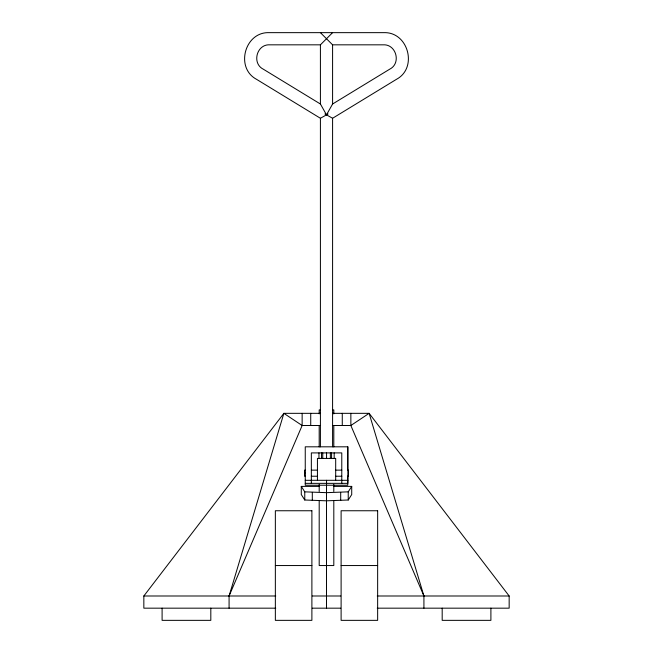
<?xml version="1.0" encoding="UTF-8"?>
<svg xmlns="http://www.w3.org/2000/svg" width="653" height="653" viewBox="0 0 653 653"><rect width="100%" height="100%" fill="white"/><g stroke="black" fill="none" stroke-linecap="round" stroke-linejoin="round"><path stroke-width="0.98" d="M229.081 608.172L229.081 595.993L283.875 413.333L320.582 413.333M229.081 595.993L302.143 425.511L302.143 413.333M320.411 32.65L332.589 44.828L383.18 44.828C396.298 43.988 401.448 63.439 389.645 69.218L332.589 104.007L326.5 114.846L320.411 104.007L263.355 69.218C251.552 63.439 256.702 43.988 269.82 44.828L320.411 44.828L332.589 32.65M319.439 486.395L301.278 486.395L301.278 494.558L304.763 500.002L326.5 500.818L348.237 500.002L348.237 491.84L351.722 486.395L333.561 486.395M348.237 500.002L351.722 494.558L351.722 486.395M275.762 608.172L143.84 608.172L143.84 595.993L283.875 413.333L302.143 425.511L320.582 425.511M332.589 446.815L332.589 118.266L396.542 79.274C417.969 67.798 408.264 31.817 383.98 32.65L269.02 32.65C244.736 31.817 235.031 67.798 256.458 79.274L320.411 118.266L320.411 446.815M320.411 118.266L328.075 113.965M301.278 486.395L304.763 491.84L326.5 492.664L348.237 491.84M320.174 409.921L319.195 409.921L319.195 413.92M332.826 409.921L333.805 409.921L333.805 413.92M332.418 413.333L369.125 413.333L509.16 595.993L509.16 608.172L377.238 608.172M332.418 425.511L350.857 425.511L369.125 413.333L423.919 595.993L423.919 608.172M305.253 470.136L304.641 470.136L304.641 476.225L305.253 476.225M311.318 470.136L317.391 470.136M335.732 470.136L341.797 470.136M347.869 470.136L348.482 470.136L348.482 476.225L347.869 476.225M304.641 473.18L305.253 473.18M311.318 476.225L317.391 476.225M335.732 476.225L341.797 476.225M305.253 480.306L347.869 480.306M305.253 483.351L347.869 483.351L347.869 446.815L305.253 446.815L305.253 485.22L347.747 485.22L347.747 476.127M275.354 565.547L311.889 565.547M341.111 565.547L377.646 565.547M143.84 595.993L275.762 595.993M312.289 595.993L340.711 595.993M377.238 595.993L509.16 595.993M312.289 608.172L340.711 608.172M324.925 113.965L332.589 118.266M423.919 595.993L350.857 425.511L350.857 413.333M490.901 608.172L490.901 620.35L442.187 620.35L442.187 608.172M347.747 446.815L347.747 470.095M342.27 413.333L342.27 425.511M341.78 483.351L341.78 452.904L311.342 452.904L311.342 483.351M340.695 492.378L340.695 500.533M335.691 480.306L335.691 458.422L317.431 458.422L317.431 480.306M334.173 452.904L334.173 458.422M333.805 425.919L333.805 446.913M333.805 484.363L333.805 491.472M333.805 500.606L333.805 565.547L319.195 565.547L319.195 500.606M332.589 44.828L332.589 104.007M331.585 452.904L331.585 458.422M330.369 452.904L330.369 458.422M326.557 452.904L326.557 458.422M326.557 480.306L326.5 492.484M326.5 492.664L326.5 608.172M322.753 452.904L322.753 458.422M321.537 452.904L321.537 458.422M320.411 44.828L320.411 104.007M319.195 425.919L319.195 446.913M319.195 484.363L319.195 491.472M318.95 452.904L318.95 458.422M312.305 492.378L312.305 500.533M310.73 413.333L310.73 425.511M304.763 491.84L304.763 500.002M210.813 608.172L210.813 620.35L162.099 620.35L162.099 608.172M311.889 510.752L275.354 510.752L275.354 620.35L311.889 620.35L311.889 510.752M377.646 510.752L341.111 510.752L341.111 620.35L377.646 620.35L377.646 510.752"/></g></svg>
